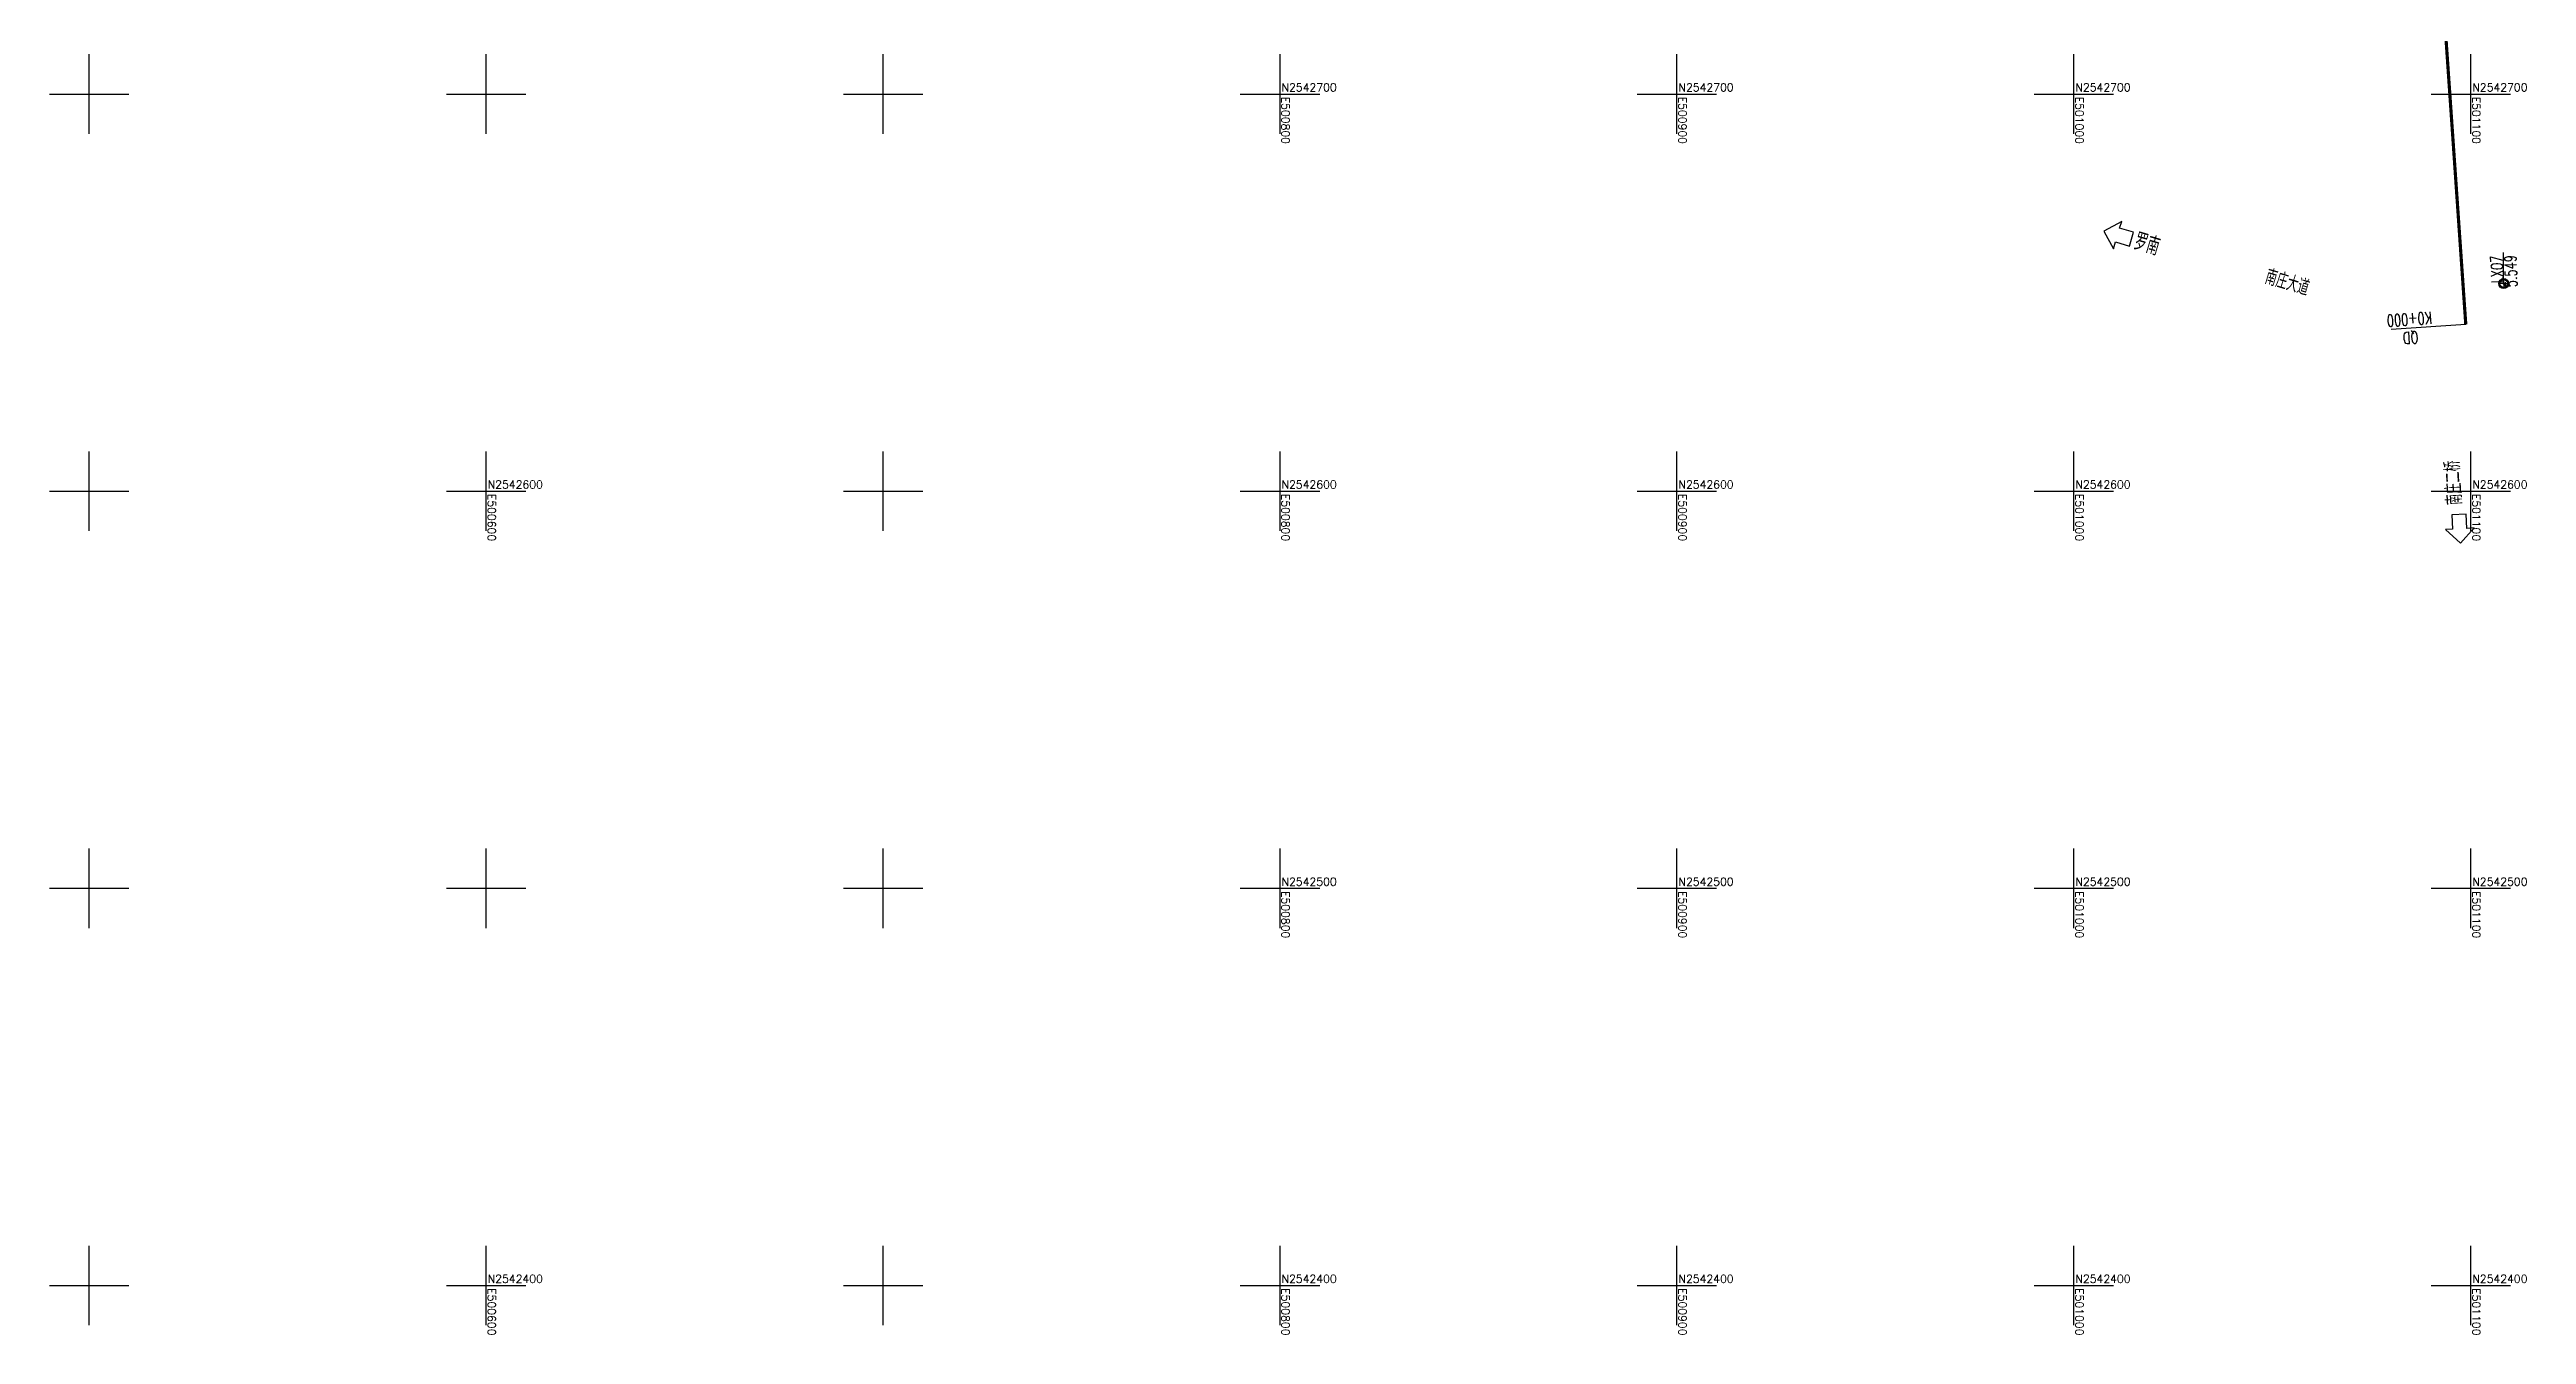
# Model space of a CAD drawing. Header units: inches. Extents: x 499362 to 502582, y 2541888 to 2545349.
# Drawn here: x 500490 to 501114, y 2542388 to 2542711 of the extents above; entities that cross this region are included whole.
import ezdxf
from ezdxf.enums import TextEntityAlignment as Align

# ---------------------------------------------------------------- set-up
doc = ezdxf.new("R2010")
doc.units = ezdxf.units.IN
for name, color, linetype in [('0-文字', 7, 'Continuous'), ('circle', 3, 'Continuous'), ('zhix', 7, 'Continuous'), ('坐标网', 2, 'Continuous'), ('控制导线点', 7, 'Continuous'), ('要素桩', 7, 'Continuous')]:
    doc.layers.add(name, color=color, linetype=linetype)
doc.styles.add('GTF_XW', font='simplex1.shx', dxfattribs={"width": 0.7, "bigfont": 'hztxt.shx'})
doc.styles.get("Standard").update_dxf_attribs({"font": 'simplex1.shx', "width": 0.7, "bigfont": 'hztxt.shx'})

# ---------------------------------------------------------------- blocks, each defined once
blk = doc.blocks.new('控制导线点')
at = {"layer": '控制导线点'}
for p, q in [((500961.792, 2543567.946, 3.298), (500960.192, 2543567.946)), ((500962.192, 2543568.346, 3.298), (500962.192, 2543569.946)), ((500962.192, 2543567.546, 3.298), (500962.192, 2543565.946)), ((500962.592, 2543567.946, 3.298), (500964.192, 2543567.946))]:
    blk.add_line(p, q, dxfattribs=at)
for centre, radius in [((500962.192, 2543567.946), 2.5), ((500962.192, 2543567.946), 2), ((500962.192, 2543567.946, 3.298), 0.4)]:
    blk.add_circle(centre, radius, dxfattribs=at)

msp = doc.modelspace()

# ---------------------------------------------------------------- linework, layer by layer
at = {"layer": '0-文字', "ltscale": 1000, "flags": 128}
for points in [[(501007.58, 2542665.48), (501010.02, 2542661.01), (501010.52, 2542662.74), (501013.98, 2542661.72), (501014.99, 2542665.18), (501011.54, 2542666.19), (501012.05, 2542667.92), (501007.58, 2542665.48)], [(501097.45, 2542586.94), (501100.82, 2542590.75), (501099.02, 2542590.64), (501098.8, 2542594.23), (501095.21, 2542594.02), (501095.43, 2542590.42), (501093.63, 2542590.31), (501097.45, 2542586.94)]]:
    msp.add_lwpolyline(points, dxfattribs=at)
at = {"layer": 'circle', "flags": 128}
msp.add_lwpolyline([(501098.74, 2542642), (501070.02, 2543056.24), (500722.15, 2543579.97), (500789.69, 2544110.56), (500796.25, 2544564.61), (500780.14, 2544704.36), (500785.15, 2545040.06)], dxfattribs=at)
at = {"layer": 'circle'}
msp.add_circle((501098.74, 2542642), 0, dxfattribs=at)
at = {"layer": 'zhix', "const_width": 0.8, "flags": 128}
msp.add_lwpolyline([(501098.74, 2542642), (501075.96, 2542970.62)], dxfattribs=at)
at = {"layer": '坐标网'}
for p, q in [((500500, 2542690), (500500, 2542710)), ((500600, 2542690), (500600, 2542710)), ((500700, 2542690), (500700, 2542710)), ((500800, 2542690), (500800, 2542710)), ((500900, 2542690), (500900, 2542710)), ((501000, 2542690), (501000, 2542710)), ((501100, 2542690), (501100, 2542710)), ((500490, 2542700), (500510, 2542700)), ((500590, 2542700), (500610, 2542700)), ((500690, 2542700), (500710, 2542700)), ((500790, 2542700), (500810, 2542700)), ((500890, 2542700), (500910, 2542700)), ((500990, 2542700), (501010, 2542700)), ((501090, 2542700), (501110, 2542700)), ((500500, 2542590), (500500, 2542610)), ((500600, 2542590), (500600, 2542610)), ((500700, 2542590), (500700, 2542610)), ((500800, 2542590), (500800, 2542610)), ((500900, 2542590), (500900, 2542610)), ((501000, 2542590), (501000, 2542610)), ((501100, 2542590), (501100, 2542610)), ((500490, 2542600), (500510, 2542600)), ((500590, 2542600), (500610, 2542600)), ((500690, 2542600), (500710, 2542600)), ((500790, 2542600), (500810, 2542600)), ((500890, 2542600), (500910, 2542600)), ((500990, 2542600), (501010, 2542600)), ((501090, 2542600), (501110, 2542600)), ((500500, 2542490), (500500, 2542510)), ((500600, 2542490), (500600, 2542510)), ((500700, 2542490), (500700, 2542510)), ((500800, 2542490), (500800, 2542510)), ((500900, 2542490), (500900, 2542510)), ((501000, 2542490), (501000, 2542510)), ((501100, 2542490), (501100, 2542510)), ((500490, 2542500), (500510, 2542500)), ((500590, 2542500), (500610, 2542500)), ((500690, 2542500), (500710, 2542500)), ((500790, 2542500), (500810, 2542500)), ((500890, 2542500), (500910, 2542500)), ((500990, 2542500), (501010, 2542500)), ((501090, 2542500), (501110, 2542500)), ((500500, 2542390), (500500, 2542410)), ((500600, 2542390), (500600, 2542410)), ((500700, 2542390), (500700, 2542410)), ((500800, 2542390), (500800, 2542410)), ((500900, 2542390), (500900, 2542410)), ((501000, 2542390), (501000, 2542410)), ((501100, 2542390), (501100, 2542410)), ((500490, 2542400), (500510, 2542400)), ((500590, 2542400), (500610, 2542400)), ((500690, 2542400), (500710, 2542400)), ((500790, 2542400), (500810, 2542400)), ((500890, 2542400), (500910, 2542400)), ((500990, 2542400), (501010, 2542400)), ((501090, 2542400), (501110, 2542400))]:
    msp.add_line(p, q, dxfattribs=at)
at = {"layer": '控制导线点'}
msp.add_line((501108.28, 2542653.53, 2.25), (501108.28, 2542660.1, 2.25), dxfattribs=at)
at = {"layer": '要素桩'}
msp.add_line((501098.74, 2542642), (501079.97, 2542640.7), dxfattribs=at)

# ---------------------------------------------------------------- block references
at = {"layer": '控制导线点', "xscale": 0.5, "yscale": 0.5, "zscale": 0.5}
msp.add_blockref('控制导线点', (250627.19, 1270868.31, 2.25), dxfattribs=at)

# ---------------------------------------------------------------- texts
at = {"layer": '0-文字', "ltscale": 1000, "width": 0.7}
for s, height, rotation, p in [('罗南', 4.5, 343.42551, (501021.49, 2542661.36)), ('南庄二桥', 4, 93.32211, (501095.28, 2542607.71))]:
    msp.add_text(s, height=height, rotation=rotation, dxfattribs=at).set_placement(p, align=Align.MIDDLE_RIGHT)
at = {"layer": '0-文字', "color": 7, "ltscale": 1000, "true_color": 0xffffff, "width": 0.7}
msp.add_text('南庄大道', height=4, rotation=343.42551, dxfattribs=at).set_placement((501047.86, 2542652.29))
at = {"layer": '坐标网', "style": 'GTF_XW'}
for s, p in [('E500800', (500800.4, 2542699.33)), ('E500900', (500900.4, 2542699.33)), ('E501000', (501000.4, 2542699.33)), ('E501100', (501100.4, 2542699.33)), ('E500600', (500600.4, 2542599.33)), ('E500800', (500800.4, 2542599.33)), ('E500900', (500900.4, 2542599.33)), ('E501000', (501000.4, 2542599.33)), ('E501100', (501100.4, 2542599.33)), ('E500800', (500800.4, 2542499.33)), ('E500900', (500900.4, 2542499.33)), ('E501000', (501000.4, 2542499.33)), ('E501100', (501100.4, 2542499.33)), ('E500600', (500600.4, 2542399.33)), ('E500800', (500800.4, 2542399.33)), ('E500900', (500900.4, 2542399.33)), ('E501000', (501000.4, 2542399.33)), ('E501100', (501100.4, 2542399.33))]:
    msp.add_text(s, height=2, rotation=270, dxfattribs=at).set_placement(p)
for s, p in [('N2542700', (500800.4, 2542700.67)), ('N2542700', (500900.4, 2542700.67)), ('N2542700', (501000.4, 2542700.67)), ('N2542700', (501100.4, 2542700.67)), ('N2542600', (500600.4, 2542600.67)), ('N2542600', (500800.4, 2542600.67)), ('N2542600', (500900.4, 2542600.67)), ('N2542600', (501000.4, 2542600.67)), ('N2542600', (501100.4, 2542600.67)), ('N2542500', (500800.4, 2542500.67)), ('N2542500', (500900.4, 2542500.67)), ('N2542500', (501000.4, 2542500.67)), ('N2542500', (501100.4, 2542500.67)), ('N2542400', (500600.4, 2542400.67)), ('N2542400', (500800.4, 2542400.67)), ('N2542400', (500900.4, 2542400.67)), ('N2542400', (501000.4, 2542400.67)), ('N2542400', (501100.4, 2542400.67))]:
    msp.add_text(s, height=2, dxfattribs=at).set_placement(p)
at = {"layer": '控制导线点', "ltscale": 1000, "width": 0.7}
for s, p in [('LX07', (501106.5, 2542659.31)), ('5.549', (501109.94, 2542659.44))]:
    msp.add_text(s, height=3, rotation=91.98239, dxfattribs=at).set_placement(p, align=Align.MIDDLE_RIGHT)
at = {"layer": '要素桩', "style": 'GTF_XW', "width": 0.7}
for s, p in [('K0+000', (501084.56, 2542643.27)), ('QD', (501084.87, 2542638.78))]:
    msp.add_text(s, height=3, rotation=183.96583, dxfattribs=at).set_placement(p, align=Align.MIDDLE)

doc.saveas('drawing.dxf')
